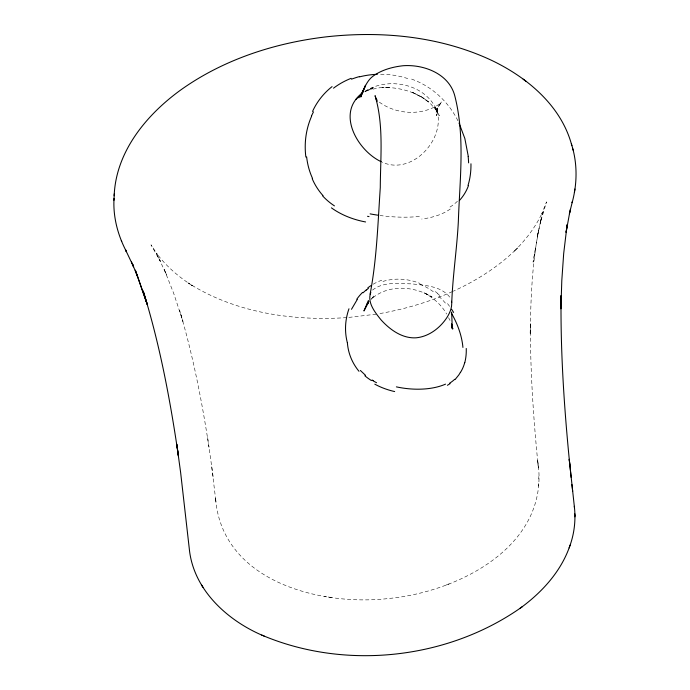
<?xml version="1.0" encoding="UTF-8"?>
<svg xmlns="http://www.w3.org/2000/svg" width="690" height="690" viewBox="0 0 690 690"><rect width="100%" height="100%" fill="white"/><g stroke="black" fill="none" stroke-linecap="round" stroke-linejoin="round"><path stroke-width="0.52" stroke-dasharray="3.45 2.59" d="M211.735 466.802L215.996 502.32L215.487 497.412C221.136 580.868 319.315 606.57 388.988 598.471C460.092 591.658 551.845 544.324 537.553 459.894L538.39 468.001L538.053 464.793C533.344 417.847 530.274 370.703 530.343 323.507L530.187 334.607C530.8 296.139 532.163 257.275 541.012 219.679L540.175 223.146L546.514 201.894L541.762 213.917L542.392 212.52C535.526 227.157 525.547 240.163 514.024 251.445L517.569 247.934C499.189 266.314 476.902 280.433 453.33 291.189M538.528 486.174L538.614 483.535M538.752 479.024L538.838 476.367M535.397 249.107L533.085 262.148L538.614 230.374L537.13 237.136L541.012 219.679M543.28 211.494L540.934 219.765L541.891 216.375M370.953 299.615L374.325 295.458L371.393 299.029C387.918 284.142 413.957 285.807 432.018 297.002L423.746 292.577C433.087 297.588 441.462 304.747 446.672 314.079M372.522 290.085C383.45 281.442 398.768 283.633 411.783 283.866C425.066 285.444 441.695 285.936 450.234 297.821M450.268 209.044C441.902 214.961 431.733 217.712 421.694 219.058M364.838 91.451C388.418 76.038 426.929 84.025 437.279 111.702C444.705 140.57 411.344 175.571 382.26 162.21M364.993 91.494L374.592 86.716M452.459 291.568C428.87 302.194 403.84 309.474 378.362 313.821M365.105 91.546L372.954 88.467L368.288 90.054L379.664 87.768L390.247 87.449L381.984 87.423C398.544 87.069 415.673 91.511 428.731 101.973L421.607 96.885L411.361 91.83L423.574 98.299M449.138 583.878L445.982 585.094M376.248 314.166L347.838 317.538M346.768 317.616C292.284 321.221 234.893 312.717 188.18 282.969L192.32 285.608L191.673 285.186M331.605 597.549L324.404 596.419M192.32 285.608C178.667 276.932 166.178 266.211 156.466 253.221L157.389 254.455L151.007 244.847L160.399 261.294L156.406 253.86M379.345 102.154C396.707 114.885 423.384 116.265 440.781 103.026L438.064 106.674L441.755 101.534L438.633 106.476L435.813 113.367L437.857 107.347L436.641 115.765L436.943 107.864L437.667 113.022L434.924 106.225L439.263 115.704L434.459 107.192L437.253 111.357L430.422 103.578L421.607 96.885M435.33 291.56L437.598 293.405M447.508 303.6L449.595 306.343M448.578 317.711L450.018 320.436M457.91 120.75C448.914 102.638 433.398 87.734 414.543 80.221A89.019 86.535 57.5 0 0 409.782 78.462M158.864 258.465L166.601 274.939L164.177 269.324L173.63 293.172L182.962 321.385L179.581 310.181C192.907 355.057 201.946 401.071 209.001 447.301M207.612 437.46L213.115 476.583M438.797 296.26A63.057 48.343 30 0 1 446.318 304.204M437.486 293.517A63.644 52.268 26.6 0 1 439.737 295.501M419.813 284.09A55.183 46.17 25.8 0 1 434.433 292.551M382.933 281.442A52.095 46.152 24.7 0 1 420.055 283.469M373.195 284.202A55.183 49.223 23.1 0 1 382.269 280.037M419.382 216.47A84.215 38.174 8.1 0 1 379.983 215.487M457.453 201.213A77.547 52.742 26.7 0 1 448.871 207.725M380.621 74.235A89.459 86.871 56.6 0 1 409.558 79.177"/><path stroke-width="1.03" d="M571.173 477.489L569.233 459.273L574.477 507.762C575.822 520.76 574.209 534.034 569.707 546.299M114.04 198.401C112.901 216.901 117.878 235.35 126.442 251.652L125.597 249.987L133.567 266.711L132.221 263.425L137.689 276.949L147.194 304.255L143.166 290.895C159.899 344.741 170.266 400.321 178.434 456.038L176.778 444.3L180.633 472.547L189.293 548.766C193.252 589.433 226.846 620.12 262.597 635.456M114.169 195.744C115.877 151.438 146.754 114.368 181.306 89.562C223.871 59.357 275.008 42.849 326.534 36.812C382.217 30.671 440.41 36.372 491.539 60.323C527.315 77.409 561.444 105.872 571.855 145.642M113.962 200.298L114.255 193.847M370.815 292.413C366.856 302.522 375.153 312.51 381.113 319.953C389.988 329.725 402.218 338.618 416.044 337.815C428.818 336.634 439.935 328.095 446.861 317.65C449.552 313.407 451.769 308.568 451.726 303.453C452.649 276 456.978 248.762 458.35 221.326C459.738 179.633 465.267 136.646 454.762 95.746C449 73.735 423.876 64.196 403.072 65.74C392.351 66.939 381.475 69.914 372.695 76.426C365.614 81.86 363.915 90.908 358.886 97.842M570.397 209.337L569.397 213.684L572.381 201.661L572.122 202.679C577.401 183.488 577.53 162.831 571.363 143.813M574.373 192.398L574.917 189.025M370.107 294.113C376.835 259.017 377.879 223.077 380.285 187.499C380.423 157.001 383.907 125.313 375.075 95.686L377.016 101.525M569.854 211.683L566.085 232.375L567.137 224.63L563.687 253.515L561.798 280.589L560.901 308.827L561.082 295.536C560.392 352.185 564.222 408.782 569.837 465.129M368.391 300.469L363.94 310.974L367.908 303.471M521.519 607.252C542.383 591.787 560.789 571.536 569.561 546.721M569.129 547.938L570.147 545.074M311.621 116.196C307.076 126.477 304.928 137.784 305.256 149.014A102.862 84.085 -32.1 0 0 305.868 157.07M351.495 309.293L357.308 299.4M368.891 301.349L366.908 304.601L368.253 302.936M361.724 93.65C336.004 113.35 357.765 150.86 381.251 161.736M455.098 379.526L458.729 375.05A77.789 52.561 28.8 0 0 460.359 372.359M355.807 99.498L363.483 91.546M366.243 290.093L368.365 288.454M261.717 635.059C344.828 670.464 446.87 659.597 520.829 607.761M520.062 608.33L522.295 606.674M450.13 383.623L447.396 385.296M351.46 79.152L356.23 77.522A89.036 86.931 54.5 0 1 359.447 76.59M367.52 216.289L369.029 216.617M263.649 635.921L264.52 636.309M372.108 380L373.238 380.673M523.132 79.143L524.581 80.238M524.711 80.333L526.168 81.437M365.562 375.36L360.378 370.47M377.12 100.188L376.11 98.765M451.639 309.284L453.615 312.432M201.506 584.913L202.196 586.008M202.308 586.207L202.998 587.311M125.511 249.823L125.934 250.66M459.031 123.027L464.844 138.509L468.312 156.509M131.445 261.881L133.567 266.711M121.354 240.534L121.69 241.388M147.194 304.255L135.326 270.118L137.689 276.949M451.562 325.18L452.804 328.966L451.691 324.11M572.545 148.221L573.036 150.058M451.484 301.237L451.674 302.487M451.545 324.076L452.295 328.837L451.648 312.035M574.313 506.305L574.477 507.762M571.932 484.596L572.666 491.315M574.874 513.852L574.899 515.258M574.899 515.439L574.925 516.845M445.542 384.132A54.743 28.73 9.2 0 1 396.379 386.866M454.719 379.284A58.374 38.286 20.5 0 1 449.604 383.2M464.724 362.586A78.03 52.725 30.5 0 1 460.463 372.419M466.242 348.459A88.268 58.874 36.5 0 1 464.784 362.655M451.234 312.82A88.751 57.727 40.3 0 1 462.921 347.441M367.813 287.868A55.183 49.223 23.1 0 1 371.013 285.565M363.069 292.784A64.808 55.252 12.2 0 1 366.174 290.033M356.834 299.141A62.652 52.552 7.8 0 1 362.561 292.422M347.294 342.533A89.019 71.096 -4.8 0 1 348.968 308.784M358.981 371.289A82.964 64.196 -15.4 0 1 347.372 342.542M371.436 380.57A58.434 42.133 1.6 0 1 364.872 375.783M376.542 382.709A64.17 42.702 6.4 0 1 373.083 380.802M394.663 391.566A55.89 36.622 7 0 1 374.808 384.166M468.493 185.524A88.285 61.686 37.4 0 1 459.376 200.514M470.959 163.789A99.032 66.663 50.1 0 1 468.01 185.438M468.156 156.458A103.862 66.801 54.6 0 1 468.596 162.883M359.524 76.857A89.459 86.871 56.6 0 1 377.37 74.296M333.503 88.182A77.246 74.727 35.3 0 1 351.115 78.341M312.527 111.444A73.045 68.914 13 0 1 332.071 86.612M311.432 116.136A75.676 66.421 -14.1 0 1 313.484 111.866M312.561 178.477A98.963 80.842 -32.3 0 1 306.636 156.88M323.015 195.632A88.329 72.726 -24.2 0 1 312.19 178.65M334.443 205.887A77.565 61.928 -9.8 0 1 322.549 195.788M365.579 221.956A75.65 56.27 -0.6 0 1 331.424 207.854M378.586 215.297A84.215 38.174 8.1 0 1 370.133 213.866M363.069 91.054L360.723 97.031L365.553 85.284L363.069 91.054"/></g></svg>
